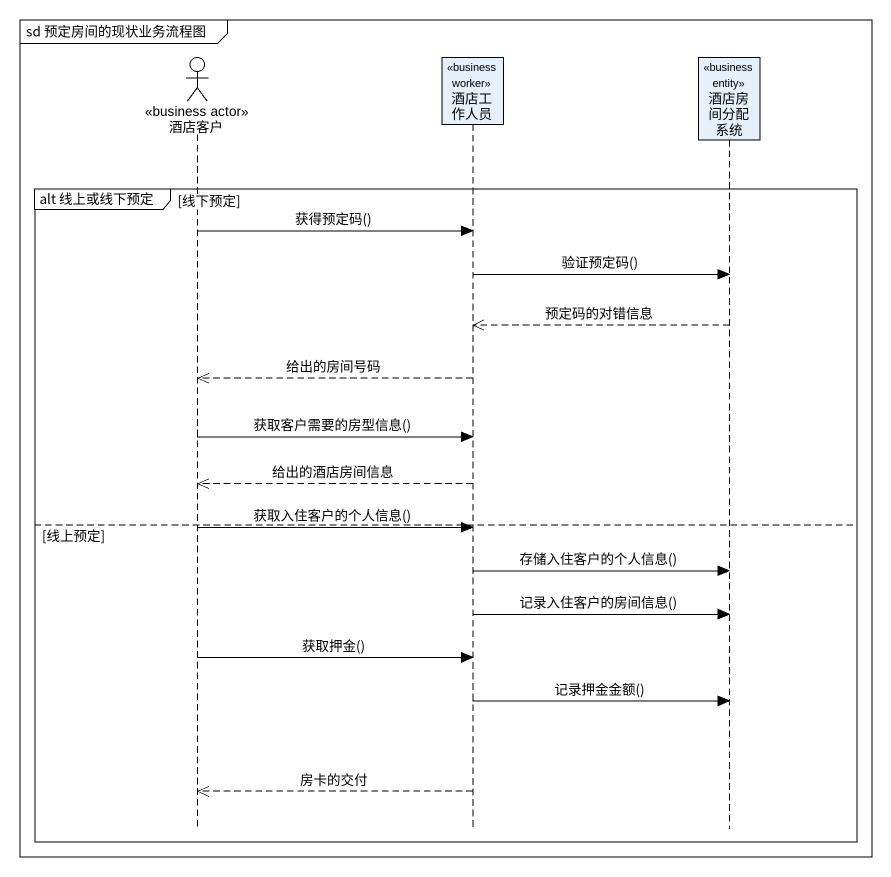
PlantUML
@startuml
mainframe sd 预定房间的现状业务流程图
hide footbox
actor 酒店客户 <<business actor>>
participant 酒店工作人员 <<business worker>>
participant 酒店房间分配系统 <<business entity>>

group alt 线上或线下预定 [线下预定]
  酒店客户 -> 酒店工作人员 : 获得预定码()
  酒店工作人员 -> 酒店房间分配系统 : 验证预定码()
  酒店房间分配系统 -->> 酒店工作人员 : 预定码的对错信息
  酒店工作人员 -->> 酒店客户 : 给出的房间号码
  酒店客户 -> 酒店工作人员 : 获取客户需要的房型信息()
  酒店工作人员 -->> 酒店客户 : 给出的酒店房间信息
else 线上预定
  酒店客户 -> 酒店工作人员 : 获取入住客户的个人信息()
  酒店工作人员 -> 酒店房间分配系统 : 存储入住客户的个人信息()
  酒店工作人员 -> 酒店房间分配系统 : 记录入住客户的房间信息()
  酒店客户 -> 酒店工作人员 : 获取押金()
  酒店工作人员 -> 酒店房间分配系统 : 记录押金金额()
  酒店工作人员 -->> 酒店客户 : 房卡的交付
end
@enduml
